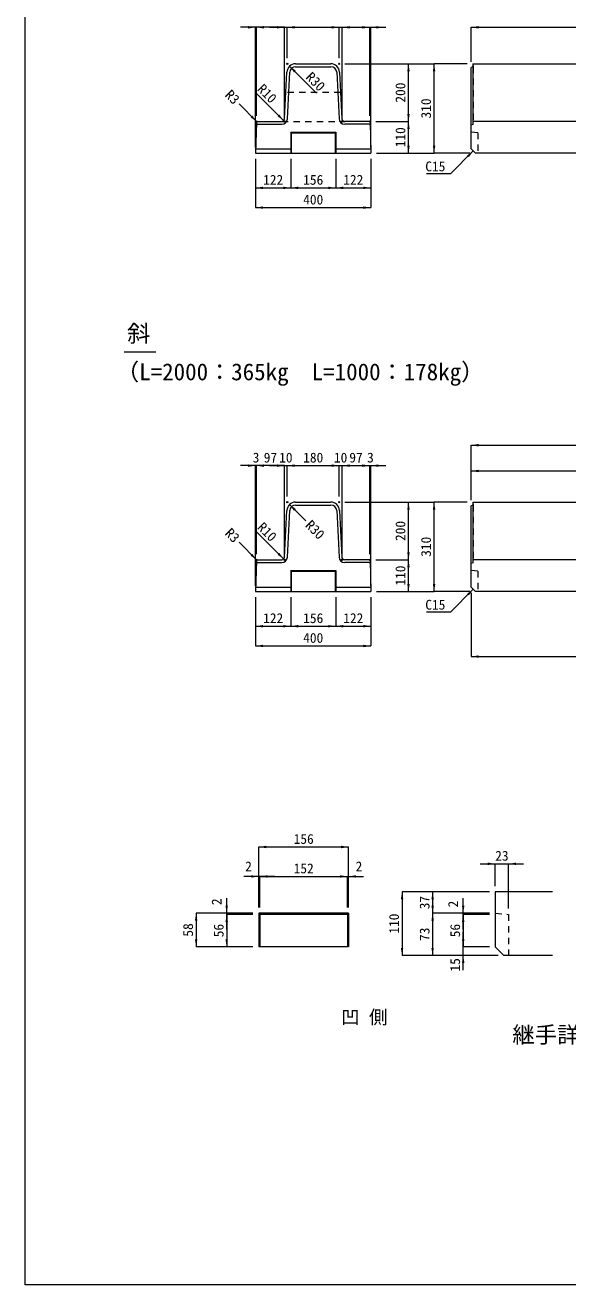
# Model space of a CAD drawing. Units: millimetres at full size, with parts at other scales. Extents: x 3564 to 8389, y -10806 to -2651.
# Drawn here: x 3564 to 5447, y -10806 to -6434 of the extents above; entities that cross this region are included whole.
import ezdxf
from ezdxf.enums import TextEntityAlignment as Align

# ---------------------------------------------------------------- set-up
doc = ezdxf.new("R2010")
doc.units = ezdxf.units.MM
doc.header["$LTSCALE"] = 30
doc.linetypes.add('USER1', pattern=[1.35, 0.75, -0.6])
for name, color, linetype, lineweight in [('0_2', 7, 'Continuous', 9), ('図枠', 1, 'Continuous', 9), ('寸法線', 7, 'Continuous', 9), ('本体', 2, 'Continuous', 20), ('枠', 5, 'Continuous', 5), ('補助線', 8, 'Continuous', 13)]:
    doc.layers.add(name, color=color, linetype=linetype, lineweight=lineweight)
doc.styles.add('ＭＳ ゴシック', font='')
doc.styles.get('ＭＳ ゴシック').set_extended_font_data('MS Gothic')

# ---------------------------------------------------------------- blocks, each defined once
blk = doc.blocks.new('filled_arrow')
at = {"color": 0, "linetype": 'Continuous', "lineweight": -2}
blk.add_solid([(7.5, 1.25), (0, 0), (7.5, -1.25)], dxfattribs=at)

msp = doc.modelspace()

# ---------------------------------------------------------------- linework, layer by layer
at = {"layer": '図枠'}
msp.add_line((3907.4, -7567.42), (4017.29, -7567.42), dxfattribs=at)
at = {"layer": '寸法線'}
for p, q in [((4418.81, -6441.21), (4311.81, -6441.21)), ((4363.81, -6857.89), (4363.81, -6441.21)), ((4463.81, -6441.21), (4366.81, -6441.21)), ((4366.81, -6747.89), (4366.81, -6441.21)), ((4366.81, -6747.89), (4366.81, -6441.21)), ((4411.81, -6441.21), (4525.81, -6441.21)), ((4463.81, -6747.89), (4463.81, -6441.21)), ((4463.81, -6747.89), (4463.81, -6441.21)), ((4473.81, -6547.89), (4473.81, -6441.21)), ((4473.81, -6441.21), (4653.81, -6441.21)), ((4473.81, -6547.89), (4473.81, -6441.21)), ((4601.81, -6441.21), (4715.81, -6441.21)), ((4653.81, -6547.89), (4653.81, -6441.21)), ((4653.81, -6547.89), (4653.81, -6441.21)), ((4663.81, -6747.89), (4663.81, -6441.21)), ((4663.81, -6441.21), (4760.81, -6441.21)), ((4663.81, -6747.89), (4663.81, -6441.21)), ((4708.81, -6441.21), (4815.81, -6441.21)), ((4760.81, -6747.89), (4760.81, -6441.21)), ((4760.81, -6747.89), (4760.81, -6441.21)), ((4763.81, -6857.89), (4763.81, -6441.21)), ((5111.82, -6441.21), (7111.82, -6441.21)), ((5111.82, -6560.89), (5111.82, -6441.21)), ((4673.81, -6567.89), (4894.39, -6567.89)), ((4673.81, -6567.89), (4983.17, -6567.89)), ((4894.39, -6767.89), (4894.39, -6567.89)), ((4983.17, -6877.89), (4983.17, -6567.89)), ((4983.17, -6877.89), (4983.17, -6567.89)), ((5097.82, -6567.89), (4983.17, -6567.89)), ((4367.64, -6768.74), (4306.24, -6707.34)), ((4780.81, -6767.89), (4894.39, -6767.89)), ((4780.81, -6767.89), (4894.39, -6767.89)), ((4894.39, -6877.89), (4894.39, -6767.89)), ((4363.81, -6897.89), (4363.81, -7067.04)), ((4363.81, -6897.89), (4363.81, -6998.51)), ((4485.81, -6897.89), (4485.81, -6998.51)), ((4485.81, -6897.89), (4485.81, -6998.51)), ((4641.81, -6897.89), (4641.81, -6998.51)), ((4641.81, -6897.89), (4641.81, -6998.51)), ((4763.81, -6897.89), (4763.81, -7067.04)), ((4763.81, -6897.89), (4763.81, -6998.51)), ((4783.81, -6877.89), (4894.39, -6877.89)), ((4783.81, -6877.89), (4983.17, -6877.89)), ((5106.82, -6877.89), (4983.17, -6877.89)), ((4363.81, -6998.51), (4485.81, -6998.51)), ((4485.81, -6998.51), (4641.81, -6998.51)), ((4641.81, -6998.51), (4763.81, -6998.51)), ((4363.81, -7067.04), (4763.81, -7067.04)), ((5111.82, -7891.72), (7111.82, -7891.72)), ((5111.82, -8082.28), (5111.82, -7891.72)), ((4418.81, -7962.6), (4311.81, -7962.6)), ((4363.81, -8379.28), (4363.81, -7962.6)), ((4463.81, -7962.6), (4366.81, -7962.6)), ((4366.81, -8269.28), (4366.81, -7962.6)), ((4366.81, -8269.28), (4366.81, -7962.6)), ((4411.81, -7962.6), (4525.81, -7962.6)), ((4463.81, -8269.28), (4463.81, -7962.6)), ((4463.81, -8269.28), (4463.81, -7962.6)), ((4473.81, -8069.28), (4473.81, -7962.6)), ((4473.81, -7962.6), (4653.81, -7962.6)), ((4473.81, -8069.28), (4473.81, -7962.6)), ((4601.81, -7962.6), (4715.81, -7962.6)), ((4653.81, -8069.28), (4653.81, -7962.6)), ((4653.81, -8069.28), (4653.81, -7962.6)), ((4663.81, -8269.28), (4663.81, -7962.6)), ((4663.81, -7962.6), (4760.81, -7962.6)), ((4663.81, -8269.28), (4663.81, -7962.6)), ((4708.81, -7962.6), (4815.81, -7962.6)), ((4760.81, -8269.28), (4760.81, -7962.6)), ((4760.81, -8269.28), (4760.81, -7962.6)), ((4763.81, -8379.28), (4763.81, -7962.6)), ((5111.82, -7981.15), (6611.82, -7981.15)), ((5111.82, -8082.28), (5111.82, -7981.15)), ((4481.67, -8097.55), (4538, -8153.87)), ((4673.81, -8089.28), (4894.39, -8089.28)), ((4673.81, -8089.28), (4983.17, -8089.28)), ((4894.39, -8289.28), (4894.39, -8089.28)), ((4983.17, -8399.28), (4983.17, -8089.28)), ((4983.17, -8399.28), (4983.17, -8089.28)), ((5097.82, -8089.28), (4983.17, -8089.28)), ((4367.64, -8290.13), (4306.24, -8228.74)), ((4780.81, -8289.28), (4894.39, -8289.28)), ((4780.81, -8289.28), (4894.39, -8289.28)), ((4894.39, -8399.28), (4894.39, -8289.28)), ((4363.81, -8419.28), (4363.81, -8588.44)), ((4363.81, -8419.28), (4363.81, -8519.91)), ((4485.81, -8419.28), (4485.81, -8519.91)), ((4485.81, -8419.28), (4485.81, -8519.91)), ((4641.81, -8419.28), (4641.81, -8519.91)), ((4641.81, -8419.28), (4641.81, -8519.91)), ((4763.81, -8419.28), (4763.81, -8588.44)), ((4763.81, -8419.28), (4763.81, -8519.91)), ((4783.81, -8399.28), (4894.39, -8399.28)), ((4783.81, -8399.28), (4983.17, -8399.28)), ((5106.82, -8399.28), (4983.17, -8399.28)), ((5111.82, -8404.28), (5111.82, -8625.27)), ((4363.81, -8519.91), (4485.81, -8519.91)), ((4485.81, -8519.91), (4641.81, -8519.91)), ((4641.81, -8519.91), (4763.81, -8519.91)), ((4363.81, -8588.44), (4763.81, -8588.44)), ((5111.82, -8625.27), (7211.82, -8625.27)), ((4374.78, -9286.15), (4686.78, -9286.15)), ((4374.78, -9496.24), (4374.78, -9286.15)), ((4686.78, -9496.24), (4686.78, -9286.15)), ((5143.53, -9344.65), (5293.53, -9344.65)), ((5195.53, -9422.24), (5195.53, -9344.65)), ((5241.53, -9500.24), (5241.53, -9344.65)), ((4430.78, -9388.45), (4322.78, -9388.45)), ((4374.78, -9496.24), (4374.78, -9388.45)), ((4378.78, -9388.45), (4682.78, -9388.45)), ((4378.78, -9496.24), (4378.78, -9388.45)), ((4378.78, -9496.24), (4378.78, -9388.45)), ((4630.78, -9388.45), (4738.78, -9388.45)), ((4682.78, -9496.24), (4682.78, -9388.45)), ((4682.78, -9496.24), (4682.78, -9388.45)), ((4686.78, -9496.24), (4686.78, -9388.45)), ((4872.16, -9442.24), (4872.16, -9662.24)), ((5175.53, -9442.24), (4872.16, -9442.24)), ((4978.2, -9442.24), (4978.2, -9516.24)), ((5175.53, -9442.24), (4978.2, -9442.24)), ((4263.49, -9572.24), (4263.49, -9464.24)), ((5084.25, -9572.24), (5084.25, -9464.24)), ((4157.45, -9516.24), (4157.45, -9632.24)), ((4354.78, -9516.24), (4157.45, -9516.24)), ((4354.78, -9516.24), (4263.49, -9516.24)), ((4354.78, -9520.24), (4263.49, -9520.24)), ((4263.49, -9520.24), (4263.49, -9632.24)), ((4354.78, -9520.24), (4263.49, -9520.24)), ((5175.53, -9516.24), (4978.2, -9516.24)), ((4978.2, -9516.24), (4978.2, -9662.24)), ((5175.53, -9516.24), (4978.2, -9516.24)), ((5175.53, -9516.24), (5084.25, -9516.24)), ((5175.53, -9520.24), (5084.25, -9520.24)), ((5084.25, -9520.24), (5084.25, -9632.24)), ((5175.53, -9520.24), (5084.25, -9520.24)), ((5084.25, -9714.24), (5084.25, -9580.24)), ((4354.78, -9632.24), (4157.45, -9632.24)), ((4354.78, -9632.24), (4263.49, -9632.24)), ((5175.53, -9632.24), (5084.25, -9632.24)), ((5175.53, -9632.24), (5084.25, -9632.24)), ((5205.53, -9662.24), (4872.16, -9662.24)), ((5205.53, -9662.24), (4978.2, -9662.24)), ((5205.53, -9662.24), (5084.25, -9662.24))]:
    msp.add_line(p, q, dxfattribs=at)
for points in [[(4481.67, -6576.15), (4521.77, -6616.24), (4575.61, -6670.09)], [(4461.19, -6765.13), (4417.26, -6721.2), (4363.41, -6667.35)], [(5119.32, -6870.39), (5039.62, -6950.09), (5032.42, -6950.09), (4956.81, -6950.09)], [(4461.19, -8286.53), (4417.26, -8242.6), (4363.41, -8188.75)], [(5119.32, -8391.78), (5039.62, -8471.49), (5032.42, -8471.49), (4956.81, -8471.49)]]:
    msp.add_lwpolyline(points, dxfattribs=at)
at = {"layer": '本体'}
for p, q in [((4464.29, -6758.39), (4472.39, -6596.39)), ((4502.35, -6567.89), (4625.27, -6567.89)), ((4655.24, -6596.39), (4663.34, -6758.39)), ((5117.78, -6578.34), (5111.82, -6580.9)), ((5111.82, -6767.89), (5111.82, -6580.89)), ((5117.82, -6567.89), (7105.82, -6567.89)), ((5117.82, -6567.89), (5117.82, -6578.32)), ((4366.73, -6770.8), (4363.81, -6877.89)), ((4369.73, -6767.89), (4454.3, -6767.89)), ((4757.89, -6767.89), (4673.32, -6767.89)), ((4760.89, -6770.8), (4763.81, -6877.89)), ((5111.82, -6862.89), (5111.82, -6767.89)), ((7105.82, -6767.89), (5117.82, -6767.89)), ((5126.82, -6877.89), (5111.82, -6862.89)), ((4363.81, -6877.89), (4763.81, -6877.89)), ((7096.82, -6877.89), (5126.82, -6877.89)), ((4464.29, -8279.78), (4472.39, -8117.78)), ((4502.35, -8089.28), (4625.27, -8089.28)), ((4655.24, -8117.78), (4663.34, -8279.78)), ((5117.77, -8099.73), (5111.82, -8102.28)), ((5111.82, -8289.28), (5111.82, -8102.28)), ((5117.82, -8089.28), (5117.82, -8099.71)), ((5117.82, -8089.28), (6611.82, -8089.28)), ((4366.73, -8292.2), (4363.81, -8399.28)), ((4369.73, -8289.28), (4454.3, -8289.28)), ((4757.89, -8289.28), (4673.32, -8289.28)), ((4760.89, -8292.2), (4763.81, -8399.28)), ((5111.82, -8384.28), (5111.82, -8289.28)), ((7206.82, -8289.28), (5117.82, -8289.28)), ((5126.82, -8399.28), (5111.82, -8384.28)), ((4363.81, -8399.28), (4763.81, -8399.28)), ((7196.82, -8399.28), (5126.82, -8399.28)), ((5195.53, -9442.24), (5195.53, -9632.24)), ((5394.18, -9442.24), (5195.53, -9442.24)), ((5195.53, -9632.24), (5225.53, -9662.24)), ((5394.18, -9662.24), (5225.53, -9662.24))]:
    msp.add_line(p, q, dxfattribs=at)
at = {"layer": '本体', "color": 4, "lineweight": 5}
for p, q in [((4474.28, -6758.89), (4482.37, -6596.89)), ((4502.35, -6577.89), (4625.28, -6577.89)), ((4645.25, -6596.89), (4653.35, -6758.89)), ((4369.46, -6777.89), (4454.3, -6777.89)), ((4485.81, -6804.89), (4641.81, -6804.89)), ((4487.81, -6806.89), (4485.81, -6804.89)), ((4485.81, -6804.89), (4485.81, -6877.89)), ((4487.81, -6806.89), (4639.81, -6806.89)), ((4487.81, -6806.89), (4487.81, -6877.89)), ((4639.81, -6806.89), (4641.81, -6804.89)), ((4639.81, -6806.89), (4639.81, -6877.89)), ((4641.81, -6804.89), (4641.81, -6877.89)), ((4758.17, -6777.89), (4673.33, -6777.89)), ((4474.28, -8280.28), (4482.37, -8118.28)), ((4502.35, -8099.28), (4625.28, -8099.28)), ((4645.25, -8118.28), (4653.35, -8280.28)), ((4369.46, -8299.28), (4454.3, -8299.28)), ((4758.17, -8299.28), (4673.33, -8299.28)), ((4485.81, -8326.28), (4641.81, -8326.28)), ((4487.81, -8328.28), (4485.81, -8326.28)), ((4485.81, -8326.28), (4485.81, -8399.28)), ((4487.81, -8328.28), (4639.81, -8328.28)), ((4487.81, -8328.28), (4487.81, -8399.28)), ((4639.81, -8328.28), (4641.81, -8326.28)), ((4639.81, -8328.28), (4639.81, -8399.28)), ((4641.81, -8326.28), (4641.81, -8399.28))]:
    msp.add_line(p, q, dxfattribs=at)
at = {"layer": '本体', "color": 4, "linetype": 'USER1', "lineweight": 5}
for p, q in [((5118.82, -6577.89), (5117.78, -6578.33)), ((5117.82, -6567.89), (5118.82, -6577.89)), ((5118.82, -6577.89), (5118.82, -6777.89)), ((5118.82, -6777.89), (5117.82, -6778.32)), ((5118.82, -8099.28), (5117.78, -8099.73)), ((5117.82, -8089.28), (5118.82, -8099.28)), ((5118.82, -8099.28), (5118.82, -8299.28)), ((5118.82, -8299.28), (5117.82, -8299.71))]:
    msp.add_line(p, q, dxfattribs=at)
at = {"layer": '本体', "lineweight": 5}
for p, q in [((5117.82, -6578.32), (5117.82, -6778.32)), ((5117.82, -6778.32), (5111.82, -6780.89)), ((5117.82, -8099.71), (5117.82, -8299.71)), ((5117.82, -8299.71), (5111.82, -8302.28))]:
    msp.add_line(p, q, dxfattribs=at)
at = {"layer": '本体', "linetype": 'USER1', "lineweight": 9}
for p, q in [((4658.81, -6667.89), (4468.81, -6667.89)), ((4454.3, -6767.89), (4673.33, -6767.89)), ((5134.82, -6806.89), (5111.82, -6804.89)), ((5134.82, -6806.89), (5134.82, -6877.89)), ((5134.82, -8328.28), (5111.82, -8326.28)), ((5134.82, -8328.28), (5134.82, -8399.28))]:
    msp.add_line(p, q, dxfattribs=at)
at = {"layer": '本体', "lineweight": 9}
for p, q in [((4364.22, -6862.89), (4485.81, -6862.89)), ((4641.81, -6862.89), (4763.4, -6862.89)), ((4364.22, -8384.28), (4485.81, -8384.28)), ((4641.81, -8384.28), (4763.4, -8384.28)), ((4374.78, -9516.24), (4374.78, -9632.24)), ((4686.78, -9516.24), (4374.78, -9516.24)), ((4374.78, -9516.24), (4378.78, -9520.24)), ((4378.78, -9520.24), (4378.78, -9632.24)), ((4682.78, -9520.24), (4378.78, -9520.24)), ((4682.78, -9520.24), (4686.78, -9516.24)), ((4682.78, -9520.24), (4682.78, -9632.24)), ((4686.78, -9516.24), (4686.78, -9632.24)), ((4686.78, -9632.24), (4374.78, -9632.24))]:
    msp.add_line(p, q, dxfattribs=at)
at = {"layer": '本体', "linetype": 'USER1'}
for p, q in [((5195.53, -9516.24), (5241.53, -9520.24)), ((5241.53, -9520.24), (5241.53, -9662.24))]:
    msp.add_line(p, q, dxfattribs=at)
at = {"layer": '本体'}
for centre, radius, start, end in [((4502.35, -6597.89), 30, 90, 177.13758), ((4625.27, -6597.89), 30, 2.86225, 90), ((4369.73, -6770.89), 3, 90, 178.43778), ((4454.3, -6757.89), 10, 270, 357.13758), ((4673.32, -6757.89), 10, 182.86225, 270), ((4757.89, -6770.89), 3, 1.56222, 90), ((4502.35, -8119.28), 30, 90, 177.13758), ((4625.27, -8119.28), 30, 2.86225, 90), ((4369.73, -8292.28), 3, 90, 178.43778), ((4454.3, -8279.28), 10, 270, 357.13758), ((4673.32, -8279.28), 10, 182.86225, 270), ((4757.89, -8292.28), 3, 1.56222, 90)]:
    msp.add_arc(centre, radius, start, end, dxfattribs=at)
at = {"layer": '本体', "color": 4, "lineweight": 5}
for centre, radius, start, end in [((4502.35, -6597.89), 20, 90, 177.13759), ((4625.28, -6597.89), 20, 2.8624, 90), ((4454.3, -6757.89), 20, 270, 357.13759), ((4673.33, -6757.89), 20, 182.8624, 269.99998), ((4369.46, -6780.89), 3, 90, 178.08801), ((4758.17, -6780.89), 3, 1.91199, 90), ((4502.35, -8119.28), 20, 90, 177.13759), ((4625.28, -8119.28), 20, 2.8624, 90), ((4369.46, -8302.28), 3, 90, 178.08801), ((4454.3, -8279.28), 20, 270, 357.13759), ((4673.33, -8279.28), 20, 182.8624, 269.99998), ((4758.17, -8302.28), 3, 1.91199, 90)]:
    msp.add_arc(centre, radius, start, end, dxfattribs=at)
at = {"layer": '枠', "lineweight": 20}
for p, q in [((3564.25, -10805.77), (3564.25, -3805.77)), ((8389.25, -10805.77), (3564.25, -10805.77))]:
    msp.add_line(p, q, dxfattribs=at)
at = {"layer": '補助線'}
for centre in [(4473.81, -6567.89), (4653.81, -6567.89), (4366.81, -6767.89), (4463.81, -6767.89), (4663.81, -6767.89), (4760.81, -6767.89), (4473.81, -8089.28), (4653.81, -8089.28), (4366.81, -8289.28), (4463.81, -8289.28), (4663.81, -8289.28), (4760.81, -8289.28)]:
    msp.add_circle(centre, 2, dxfattribs=at)

# ---------------------------------------------------------------- block references
at = {"layer": '寸法線', "xscale": 3.47, "yscale": 3.47}
for p, rotation in [((4363.81, -6441.21), 180), ((4463.81, -6441.21), 180), ((4463.81, -6441.21), 180), ((4653.81, -6441.21), 180), ((4653.81, -6441.21), 180), ((4760.81, -6441.21), 180), ((4760.81, -6441.21), 180), ((4481.67, -6576.15), 315), ((4894.39, -6567.89), 270), ((4983.17, -6567.89), 270), ((4983.17, -6567.89), 270), ((4367.64, -6768.74), 135), ((4461.19, -6765.13), 135), ((4894.39, -6767.89), 90), ((4894.39, -6767.89), 270), ((4894.39, -6877.89), 90), ((4983.17, -6877.89), 90), ((4983.17, -6877.89), 90), ((5119.32, -6870.39), 225), ((4485.81, -6998.51), 180), ((4641.81, -6998.51), 180), ((4763.81, -6998.51), 180), ((4763.81, -7067.04), 180), ((4363.81, -7962.6), 180), ((4463.81, -7962.6), 180), ((4463.81, -7962.6), 180), ((4653.81, -7962.6), 180), ((4653.81, -7962.6), 180), ((4760.81, -7962.6), 180), ((4760.81, -7962.6), 180), ((4481.67, -8097.55), 315), ((4894.39, -8089.28), 270), ((4983.17, -8089.28), 270), ((4983.17, -8089.28), 270), ((4367.64, -8290.13), 135), ((4461.19, -8286.53), 135), ((4894.39, -8289.28), 90), ((4894.39, -8289.28), 270), ((4894.39, -8399.28), 90), ((4983.17, -8399.28), 90), ((4983.17, -8399.28), 90), ((5119.32, -8391.78), 225), ((4485.81, -8519.91), 180), ((4641.81, -8519.91), 180), ((4763.81, -8519.91), 180), ((4763.81, -8588.44), 180), ((4686.78, -9286.15), 180), ((5195.53, -9344.65), 180), ((4374.78, -9388.45), 180), ((4682.78, -9388.45), 180), ((4682.78, -9388.45), 180), ((4872.16, -9442.24), 270), ((4978.2, -9442.24), 270), ((4157.45, -9516.24), 270), ((4263.49, -9516.24), 90), ((4263.49, -9520.24), 270), ((4263.49, -9520.24), 270), ((4978.2, -9516.24), 90), ((4978.2, -9516.24), 270), ((5084.25, -9516.24), 90), ((5084.25, -9520.24), 270), ((5084.25, -9520.24), 270), ((4157.45, -9632.24), 90), ((4263.49, -9632.24), 90), ((5084.25, -9632.24), 90), ((5084.25, -9632.24), 90), ((4872.16, -9662.24), 90), ((4978.2, -9662.24), 90), ((5084.25, -9662.24), 270)]:
    msp.add_blockref('filled_arrow', p, dxfattribs=dict(at, rotation=rotation))
for p in [(4366.81, -6441.21), (4366.81, -6441.21), (4473.81, -6441.21), (4473.81, -6441.21), (4663.81, -6441.21), (4663.81, -6441.21), (4763.81, -6441.21), (5111.82, -6441.21), (4363.81, -6998.51), (4485.81, -6998.51), (4641.81, -6998.51), (4363.81, -7067.04), (5111.82, -7891.72), (4366.81, -7962.6), (4366.81, -7962.6), (4473.81, -7962.6), (4473.81, -7962.6), (4663.81, -7962.6), (4663.81, -7962.6), (4763.81, -7962.6), (5111.82, -7981.15), (4363.81, -8519.91), (4485.81, -8519.91), (4641.81, -8519.91), (4363.81, -8588.44), (5111.82, -8625.27), (4374.78, -9286.15), (5241.53, -9344.65), (4378.78, -9388.45), (4378.78, -9388.45), (4686.78, -9388.45)]:
    msp.add_blockref('filled_arrow', p, dxfattribs=at)

# ---------------------------------------------------------------- texts
at = {"layer": '0_2', "style": 'ＭＳ ゴシック'}
for s, p in [('斜', (3918.23, -7550.96)), ('（L=2000：365kg  L=1000：178kg）', (3879.64, -7683.92))]:
    msp.add_text(s, height=58.65, dxfattribs=at).set_placement(p, align=Align.BOTTOM_LEFT)
for s, height, p in [('凹 側', 47.47, (4741.12, -9876.7)), (' 継手詳細図 ', 56.96, (5449.17, -9937.85))]:
    msp.add_text(s, height=height, dxfattribs=at).set_placement(p, align=Align.MIDDLE_CENTER)
at = {"layer": '寸法線', "style": 'ＭＳ ゴシック'}
for p in [(4559.38, -6592.77), (4557.8, -8148.21)]:
    msp.add_text('R30', height=34.18, rotation=315, dxfattribs=at).set_placement(p, align=Align.TOP_LEFT)
for s, p in [('R10', (4440.74, -6683.58)), ('R3', (4311.9, -6687.54)), ('R10', (4440.74, -8204.98)), ('R3', (4311.9, -8208.94))]:
    msp.add_text(s, height=34.18, rotation=315, dxfattribs=at).set_placement(p, align=Align.TOP_RIGHT)
for s, p in [('200', (4866.39, -6667.89)), ('310', (4955.17, -6722.89)), ('310', (4955.17, -6722.89)), ('110', (4866.39, -6822.89)), ('200', (4866.39, -8189.28)), ('310', (4955.17, -8244.28)), ('310', (4955.17, -8244.28)), ('110', (4866.39, -8344.28)), ('2', (4228.49, -9476.31)), ('37', (4950.2, -9479.24)), ('2', (5049.25, -9484.49)), ('110', (4844.16, -9552.24)), ('58', (4129.45, -9574.24)), ('56', (4235.49, -9576.24)), ('73', (4950.2, -9589.24)), ('56', (5056.25, -9576.24)), ('15', (5056.25, -9695.12))]:
    msp.add_text(s, height=34.18, rotation=90, dxfattribs=at).set_placement(p, align=Align.MIDDLE_CENTER)
for p in [(5022.42, -6906.89), (5022.42, -8428.29)]:
    msp.add_text('C15', height=34.18, dxfattribs=at).set_placement(p, align=Align.TOP_RIGHT)
for s, p in [('122', (4424.81, -6970.51)), ('156', (4563.81, -6970.51)), ('122', (4702.81, -6970.51)), ('400', (4563.81, -7039.04)), ('3', (4365.31, -7934.6)), ('97', (4415.31, -7934.6)), ('10', (4468.81, -7934.6)), ('180', (4563.81, -7934.6)), ('10', (4658.81, -7934.6)), ('97', (4712.31, -7934.6)), ('3', (4762.31, -7934.6)), ('122', (4424.81, -8491.91)), ('156', (4563.81, -8491.91)), ('122', (4702.81, -8491.91)), ('400', (4563.81, -8560.44)), ('156', (4530.78, -9258.15)), ('23', (5218.53, -9316.65)), ('2', (4339.3, -9353.45)), ('152', (4530.78, -9360.45)), ('2', (4722.46, -9353.45))]:
    msp.add_text(s, height=34.18, dxfattribs=at).set_placement(p, align=Align.MIDDLE_CENTER)

doc.saveas('drawing.dxf')
